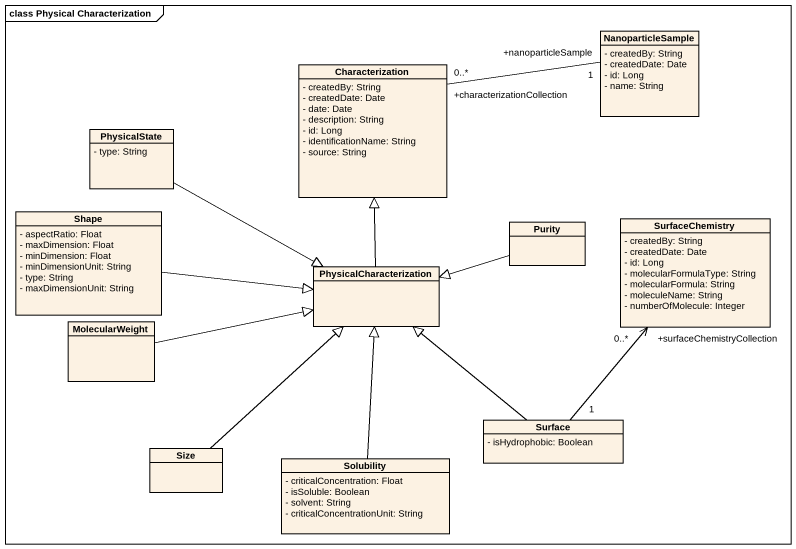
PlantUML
@startuml
mainframe class Physical Characterization
hide circle
hide empty members
skinparam classAttributeIconSize 0
class NanoparticleSample {
  - createdBy: String
  - createdDate: Date
  - id: Long
  - name: String
}
class Characterization {
  - createdBy: String
  - createdDate: Date
  - date: Date
  - description: String
  - id: Long
  - identificationName: String
  - source: String
}
class PhysicalState {
  - type: String
}
class Shape {
  - aspectRatio: Float
  - maxDimension: Float
  - minDimension: Float
  - minDimensionUnit: String
  - type: String
  - maxDimensionUnit: String
}
class Purity
class SurfaceChemistry {
  - createdBy: String
  - createdDate: Date
  - id: Long
  - molecularFormulaType: String
  - molecularFormula: String
  - moleculeName: String
  - numberOfMolecule: Integer
}
class PhysicalCharacterization
class MolecularWeight
class Size
class Surface {
  - isHydrophobic: Boolean
}
class Solubility {
  - criticalConcentration: Float
  - isSoluble: Boolean
  - solvent: String
  - criticalConcentrationUnit: String
}
NanoparticleSample "+nanoparticleSample\n1" -left- "+characterizationCollection\n0..*" Characterization
PhysicalState -right-|> PhysicalCharacterization
Shape -right-|> PhysicalCharacterization
Purity -left-|> PhysicalCharacterization
PhysicalCharacterization -up-|> Characterization
MolecularWeight -right-|> PhysicalCharacterization
Size -up-|> PhysicalCharacterization
Surface "1" -up-> "+surfaceChemistryCollection\n0..*" SurfaceChemistry
Surface -up-|> PhysicalCharacterization
Solubility -up-|> PhysicalCharacterization
@enduml
